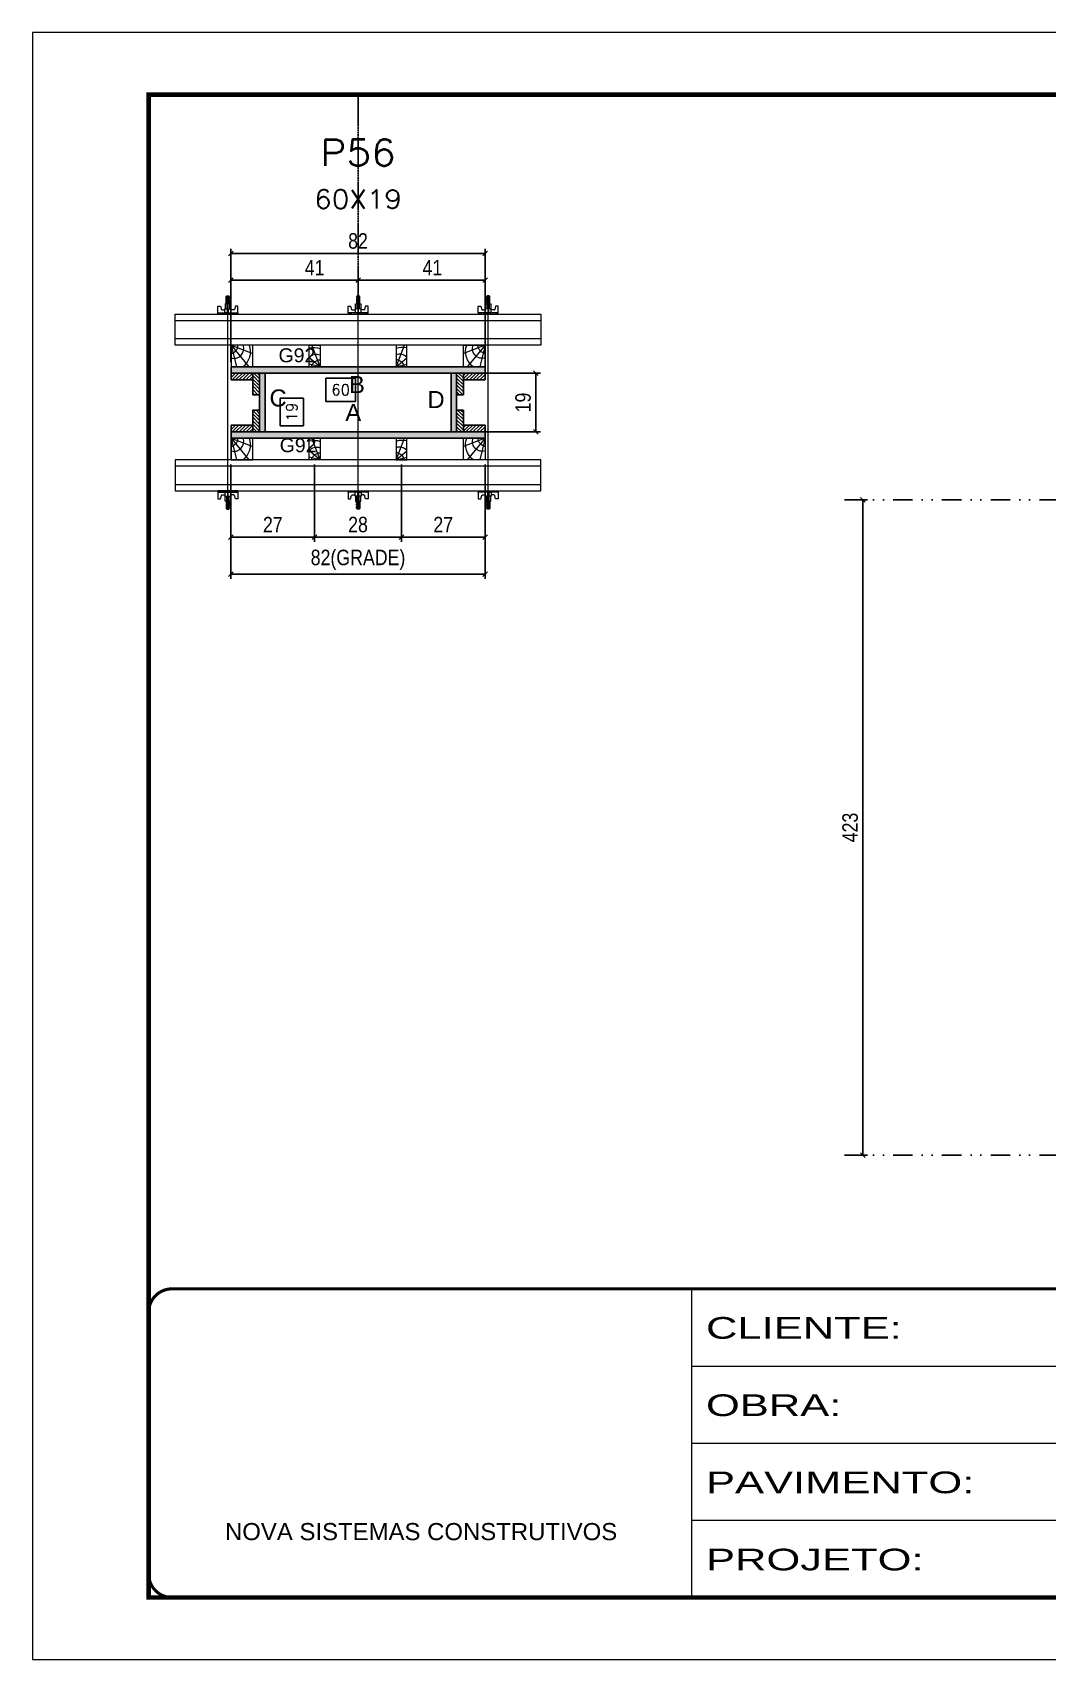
# Model space of a CAD drawing. Header units: millimetres. Extents: x 787 to 8287, y -592 to 17063.
# Drawn here: x 1425 to 2081, y 557 to 1607 of the extents above; entities that cross this region are included whole.
import ezdxf
from ezdxf.enums import TextEntityAlignment as Align

# ---------------------------------------------------------------- set-up
doc = ezdxf.new("R2010")
doc.units = ezdxf.units.MM
for name, pattern in [('CONTINUO', [0]), ('DASHED', [0.75, 0.5, -0.25]), ('DIVIDE2', [0.625, 0.25, -0.125, 0, -0.125, 0, -0.125]), ('HIDDEN', [0.375, 0.25, -0.125])]:
    doc.linetypes.add(name, pattern=pattern)
for name, color, linetype in [('CHAPA', 1, 'Continuous'), ('COTA', 241, 'Continuous'), ('Cota Seção (2x)', 241, 'Continuous'), ('MEIO_PONT', 93, 'Continuous'), ('Nível', 160, 'Continuous'), ('Painéis', 200, 'Continuous'), ('SARRAFO', 251, 'Continuous'), ('Texto de Titulo', 7, 'Continuous'), ('Texto Qtd Sarr', 242, 'Continuous'), ('TEXTO_GERAL', 7, 'Continuous')]:
    doc.layers.add(name, color=color, linetype=linetype)
for name, color, linetype, lineweight in [('Folhas', 255, 'Continuous', 9), ('Hachura', 251, 'Continuous', 9), ('Madeira', 126, 'Continuous', 18), ('Perfil Metálico', 224, 'Continuous', 18), ('SARRAFO DE PRESSAO', 251, 'DASHED', 9), ('Texto Seção', 7, 'Continuous', 15)]:
    doc.layers.add(name, color=color, linetype=linetype, lineweight=lineweight)
doc.styles.add('ARIAL', font='arial.ttf')
doc.styles.add('COTA TECNICA 2X', font='techl___.ttf', dxfattribs={"height": 10})
doc.styles.add('COTA TECNICA-50', font='techl___.ttf', dxfattribs={"height": 10})
doc.styles.add('ROMANS', font='romans.shx')
doc.styles.add('SANSSERIF', font='sas_____.pfb')
doc.styles.add('Tecnologia', font='')
doc.styles.get('Tecnologia').set_extended_font_data('Forgotten Futurist')
doc.dimstyles.new('COTA PAINEL-50', dxfattribs={"dimtxt": 10, "dimasz": 3, "dimexe": 3, "dimexo": 3, "dimgap": 3, "dimtad": 1, "dimdec": 1, "dimzin": 12, "dimdsep": 46, "dimtxsty": 'COTA TECNICA-50', "dimblk1": 'OBLIQUE', "dimblk2": 'OBLIQUE', "dimsah": 1, "dimcen": 0.9, "dimclrd": 4, "dimclre": 4, "dimclrt": 240, "dimadec": 1, "dimazin": 3, "dimtfac": 1, "dimtdec": 1, "dimtmove": 0, "dimatfit": 3, "dimfxl": 0, "dimtolj": 1, "dimtzin": 12, "dimarcsym": 0})
doc.dimstyles.new('SECAO PILAR', dxfattribs={"dimtxt": 10, "dimasz": 3, "dimexe": 3, "dimexo": 3, "dimgap": 3, "dimtad": 1, "dimdec": 1, "dimlfac": 0.5, "dimzin": 12, "dimdsep": 46, "dimtxsty": 'COTA TECNICA 2X', "dimblk1": 'OBLIQUE', "dimblk2": 'OBLIQUE', "dimsah": 1, "dimcen": 0.9, "dimclrd": 256, "dimclre": 256, "dimclrt": 256, "dimadec": 1, "dimazin": 3, "dimtfac": 1, "dimtdec": 1, "dimtmove": 0, "dimatfit": 3, "dimfxl": 0, "dimtolj": 1, "dimtzin": 12, "dimarcsym": 0})
doc.dimstyles.new('SECÇÃO 2', dxfattribs={"dimtxt": 7, "dimasz": 6, "dimexe": 0.18, "dimexo": 2, "dimgap": -4, "dimtad": 3, "dimdec": 1, "dimlfac": 0.5, "dimzin": 12, "dimdsep": 46, "dimtxsty": 'ROMANS', "dimblk": 'ARCHTICK', "dimcen": 0.09, "dimse1": 1, "dimse2": 1, "dimsd1": 1, "dimsd2": 1, "dimclrd": 180, "dimclre": 5, "dimclrt": 1, "dimadec": 0, "dimazin": 3, "dimtfac": 1, "dimtdec": 1, "dimtofl": 0, "dimtmove": 0, "dimatfit": 3, "dimldrblk": 'ARCHTICK', "dimfxl": 0, "dimtolj": 1, "dimtzin": 0, "dimarcsym": 0})
pattern_1 = [(225, (-7785.3178, -21542.1964), (1.12253202, -1.12253202), [])]
pattern_2 = [(225, (-7570.3178, -21542.1964), (1.12253202, -1.12253202), [])]
pattern_3 = [(135, (-21192.1741, 10852.1636), (-1.12253202, -1.12253202), [])]
pattern_4 = [(135, (-21212.1741, 10852.1636), (-1.12253202, -1.12253202), [])]

# ---------------------------------------------------------------- blocks, each defined once
blk = doc.blocks.new('9999999999')
at = {"color": 30, "linetype": 'CONTINUO'}
for p, q in [((98564.6, 34230.2), (98564.6, 34429.4)), ((98564.6, 34379.6), (99584, 34379.6)), ((98564.6, 34329.8), (99488, 34329.8)), ((98564.6, 34280), (99488, 34280))]:
    blk.add_line(p, q, dxfattribs=at)
at = {"color": 30, "linetype": 'CONTINUO', "const_width": 2}
blk.add_lwpolyline([(99584, 34230.2), (99584, 34414.4, 0.414214), (99569, 34429.4), (98229, 34429.4, 0.414214), (98214, 34414.4), (98214, 34245.2, 0.414214), (98229, 34230.2), (99584, 34230.2)], format="xyb", dxfattribs=at)
at = {"layer": 'Folhas'}
blk.add_lwpolyline([(98139, 34190.2), (99624, 34190.2), (99624, 35240.2), (98139, 35240.2)], close=True, dxfattribs=at)
at = {"layer": 'Folhas', "color": 30, "const_width": 3}
blk.add_lwpolyline([(98214, 34230.2), (99584, 34230.2), (99584, 35200.2), (98214, 35200.2)], close=True, dxfattribs=at)
at = {"color": 7, "linetype": 'Continuous', "ltscale": 5, "style": 'ARIAL'}
blk.add_text('NOVA SISTEMAS CONSTRUTIVOS', height=11.059, dxfattribs=at).set_placement((98263.2, 34267.2))
at = {"layer": 'Folhas', "color": 7, "style": 'Tecnologia', "width": 1.5}
for s, p in [('CLIENTE:', (98573.7, 34397.2)), ('OBRA:', (98573.7, 34347.3)), ('PAVIMENTO:', (98573.7, 34297.5)), ('PROJETO:', (98573.7, 34247.7))]:
    blk.add_text(s, height=14, dxfattribs=at).set_placement(p)
blk = doc.blocks.new('titulo1')
at = {"layer": 'Defpoints', "color": 252, "linetype": 'HIDDEN', "ltscale": 2}
blk.add_line((0, 0), (0, 125), dxfattribs=at)
at = {"layer": 'Defpoints', "style": 'ROMANS', "oblique": 15}
blk.add_attdef('FOLHA', text='', height=10, dxfattribs=at).set_placement((0, 15.6), align=Align.MIDDLE_CENTER)
at = {"layer": 'Texto Qtd Sarr', "color": 3, "style": 'ROMANS', "oblique": 15}
for tag, height, p in [('TITULO', 17, (0, 71.4)), ('SEÇÃO', 12, (0, 41.5))]:
    blk.add_attdef(tag, text='', height=height, dxfattribs=at).set_placement(p, align=Align.MIDDLE_CENTER)
blk = doc.blocks.new('*D1077')
at = {"layer": 'Cota Seção (2x)', "color": 180, "lineweight": -2}
for p, q in [((1633.9, 1383.9), (1614.9, 1383.9)), ((1614.9, 1383.9), (1614.9, 1368.9)), ((1633.9, 1368.9), (1633.9, 1383.9)), ((1614.9, 1368.9), (1633.9, 1368.9))]:
    blk.add_line(p, q, dxfattribs=at)
at = {"layer": 'Defpoints', "color": 0}
for p in [(1695.6, 1364.9), (1575.6, 1349.2), (1695.6, 1349.2)]:
    blk.add_point(p, dxfattribs=at)
at = {"layer": 'Cota Seção (2x)', "color": 1, "insert": (1624.4, 1376.4), "char_height": 7, "attachment_point": 5, "style": 'ROMANS'}
blk.add_mtext('\\A1;60', dxfattribs=at)
blk = doc.blocks.new('_ArchTick')
at = {"color": 0, "linetype": 'ByBlock', "const_width": 0.15}
blk.add_lwpolyline([(-0.5, -0.5), (0.5, 0.5)], dxfattribs=at)
blk = doc.blocks.new('*D1078')
at = {"layer": 'Cota Seção (2x)', "color": 180, "lineweight": -2}
for p, q in [((1600.4, 1371.1), (1585.4, 1371.1)), ((1585.4, 1371.1), (1585.4, 1353.1)), ((1600.4, 1353.1), (1600.4, 1371.1)), ((1585.4, 1353.1), (1600.4, 1353.1))]:
    blk.add_line(p, q, dxfattribs=at)
at = {"layer": 'Defpoints', "color": 0}
for p in [(1575.6, 1387.2), (1604.4, 1387.2), (1575.6, 1349.2)]:
    blk.add_point(p, dxfattribs=at)
at = {"layer": 'Cota Seção (2x)', "color": 1, "insert": (1592.9, 1362.1), "char_height": 7, "attachment_point": 5, "rotation": 90, "style": 'ROMANS'}
blk.add_mtext('\\A1;19', dxfattribs=at)
blk = doc.blocks.new('_Oblique')
at = {"color": 0, "linetype": 'ByBlock', "lineweight": -2}
blk.add_line((-0.5, -0.5), (0.5, 0.5), dxfattribs=at)
blk = doc.blocks.new('*D1411')
at = {"layer": 'Cota Seção (2x)', "lineweight": -2}
for p, q in [((1702.2, 1387.2), (1753.3, 1387.2)), ((1750.3, 1349.2), (1750.3, 1387.2)), ((1702.2, 1349.2), (1753.3, 1349.2))]:
    blk.add_line(p, q, dxfattribs=at)
at = {"layer": 'Defpoints', "color": 0}
for p in [(1699.2, 1387.2), (1750.3, 1387.2), (1699.2, 1349.2)]:
    blk.add_point(p, dxfattribs=at)
at = {"layer": 'Cota Seção (2x)', "lineweight": -2, "xscale": 3, "yscale": 3, "zscale": 3}
for p, rotation in [((1750.3, 1387.2), 90), ((1750.3, 1349.2), 270)]:
    blk.add_blockref('_Oblique', p, dxfattribs=dict(at, rotation=rotation))
at = {"layer": 'Cota Seção (2x)', "insert": (1742.2, 1368.2), "char_height": 10, "attachment_point": 5, "rotation": 90, "style": 'COTA TECNICA 2X'}
blk.add_mtext('\\A1;19', dxfattribs=at)
blk = doc.blocks.new('*D1079')
at = {"layer": 'Cota Seção (2x)', "lineweight": -2}
for p, q in [((1553.6, 1328.2), (1553.6, 1254.4)), ((1717.6, 1328.2), (1717.6, 1254.4)), ((1553.6, 1257.4), (1717.6, 1257.4))]:
    blk.add_line(p, q, dxfattribs=at)
at = {"layer": 'Defpoints', "color": 0}
for p in [(1553.6, 1331.2), (1717.6, 1331.2), (1717.6, 1257.4)]:
    blk.add_point(p, dxfattribs=at)
at = {"layer": 'Cota Seção (2x)', "lineweight": -2, "xscale": 3, "yscale": 3, "zscale": 3, "rotation": 180}
blk.add_blockref('_Oblique', (1553.6, 1257.4), dxfattribs=at)
at = {"layer": 'Cota Seção (2x)', "lineweight": -2, "xscale": 3, "yscale": 3, "zscale": 3}
blk.add_blockref('_Oblique', (1717.6, 1257.4), dxfattribs=at)
at = {"layer": 'Cota Seção (2x)', "insert": (1635.6, 1266.7), "char_height": 10, "attachment_point": 5, "style": 'COTA TECNICA 2X'}
blk.add_mtext('\\A1;82(GRADE)', dxfattribs=at)
blk = doc.blocks.new('*D1080')
at = {"layer": 'Cota Seção (2x)', "lineweight": -2}
for p, q in [((1663.6, 1328.2), (1663.6, 1278.3)), ((1717.6, 1328.2), (1717.6, 1278.3)), ((1663.6, 1281.3), (1717.6, 1281.3))]:
    blk.add_line(p, q, dxfattribs=at)
at = {"layer": 'Defpoints', "color": 0}
for p in [(1663.6, 1331.2), (1717.6, 1331.2), (1717.6, 1281.3)]:
    blk.add_point(p, dxfattribs=at)
at = {"layer": 'Cota Seção (2x)', "lineweight": -2, "xscale": 3, "yscale": 3, "zscale": 3, "rotation": 180}
blk.add_blockref('_Oblique', (1663.6, 1281.3), dxfattribs=at)
at = {"layer": 'Cota Seção (2x)', "lineweight": -2, "xscale": 3, "yscale": 3, "zscale": 3}
blk.add_blockref('_Oblique', (1717.6, 1281.3), dxfattribs=at)
at = {"layer": 'Cota Seção (2x)', "insert": (1690.6, 1289.4), "char_height": 10, "attachment_point": 5, "style": 'COTA TECNICA 2X'}
blk.add_mtext('\\A1;27', dxfattribs=at)
blk = doc.blocks.new('*D1081')
at = {"layer": 'Cota Seção (2x)', "lineweight": -2}
for p, q in [((1553.6, 1328.2), (1553.6, 1278.3)), ((1607.6, 1328.2), (1607.6, 1278.3)), ((1553.6, 1281.3), (1607.6, 1281.3))]:
    blk.add_line(p, q, dxfattribs=at)
at = {"layer": 'Defpoints', "color": 0}
for p in [(1553.6, 1331.2), (1607.6, 1331.2), (1607.6, 1281.3)]:
    blk.add_point(p, dxfattribs=at)
at = {"layer": 'Cota Seção (2x)', "lineweight": -2, "xscale": 3, "yscale": 3, "zscale": 3, "rotation": 180}
blk.add_blockref('_Oblique', (1553.6, 1281.3), dxfattribs=at)
at = {"layer": 'Cota Seção (2x)', "lineweight": -2, "xscale": 3, "yscale": 3, "zscale": 3}
blk.add_blockref('_Oblique', (1607.6, 1281.3), dxfattribs=at)
at = {"layer": 'Cota Seção (2x)', "insert": (1580.6, 1289.4), "char_height": 10, "attachment_point": 5, "style": 'COTA TECNICA 2X'}
blk.add_mtext('\\A1;27', dxfattribs=at)
blk = doc.blocks.new('*D1082')
at = {"layer": 'Cota Seção (2x)', "lineweight": -2}
for p, q in [((1607.6, 1328.2), (1607.6, 1278.3)), ((1663.6, 1328.2), (1663.6, 1278.3)), ((1607.6, 1281.3), (1663.6, 1281.3))]:
    blk.add_line(p, q, dxfattribs=at)
at = {"layer": 'Defpoints', "color": 0}
for p in [(1607.6, 1331.2), (1663.6, 1331.2), (1663.6, 1281.3)]:
    blk.add_point(p, dxfattribs=at)
at = {"layer": 'Cota Seção (2x)', "lineweight": -2, "xscale": 3, "yscale": 3, "zscale": 3, "rotation": 180}
blk.add_blockref('_Oblique', (1607.6, 1281.3), dxfattribs=at)
at = {"layer": 'Cota Seção (2x)', "lineweight": -2, "xscale": 3, "yscale": 3, "zscale": 3}
blk.add_blockref('_Oblique', (1663.6, 1281.3), dxfattribs=at)
at = {"layer": 'Cota Seção (2x)', "insert": (1635.6, 1289.4), "char_height": 10, "attachment_point": 5, "style": 'COTA TECNICA 2X'}
blk.add_mtext('\\A1;28', dxfattribs=at)
blk = doc.blocks.new('*D1083')
at = {"layer": 'Cota Seção (2x)', "lineweight": -2}
for p, q in [((1553.6, 1394.2), (1553.6, 1467.3)), ((1553.6, 1464.3), (1717.6, 1464.3)), ((1717.6, 1394.2), (1717.6, 1467.3))]:
    blk.add_line(p, q, dxfattribs=at)
at = {"layer": 'Defpoints', "color": 0}
for p in [(1717.6, 1464.3), (1553.6, 1391.2), (1717.6, 1391.2)]:
    blk.add_point(p, dxfattribs=at)
at = {"layer": 'Cota Seção (2x)', "lineweight": -2, "xscale": 3, "yscale": 3, "zscale": 3, "rotation": 180}
blk.add_blockref('_Oblique', (1553.6, 1464.3), dxfattribs=at)
at = {"layer": 'Cota Seção (2x)', "lineweight": -2, "xscale": 3, "yscale": 3, "zscale": 3}
blk.add_blockref('_Oblique', (1717.6, 1464.3), dxfattribs=at)
at = {"layer": 'Cota Seção (2x)', "insert": (1635.6, 1472.4), "char_height": 10, "attachment_point": 5, "style": 'COTA TECNICA 2X'}
blk.add_mtext('\\A1;82', dxfattribs=at)
blk = doc.blocks.new('*D1084')
at = {"layer": 'Cota Seção (2x)', "lineweight": -2}
for p, q in [((1553.6, 1428.2), (1553.6, 1450.1)), ((1635.6, 1428.2), (1635.6, 1450.1)), ((1553.6, 1447.1), (1635.6, 1447.1))]:
    blk.add_line(p, q, dxfattribs=at)
at = {"layer": 'Defpoints', "color": 0}
for p in [(1635.6, 1447.1), (1553.6, 1425.2), (1635.6, 1425.2)]:
    blk.add_point(p, dxfattribs=at)
at = {"layer": 'Cota Seção (2x)', "lineweight": -2, "xscale": 3, "yscale": 3, "zscale": 3, "rotation": 180}
blk.add_blockref('_Oblique', (1553.6, 1447.1), dxfattribs=at)
at = {"layer": 'Cota Seção (2x)', "lineweight": -2, "xscale": 3, "yscale": 3, "zscale": 3}
blk.add_blockref('_Oblique', (1635.6, 1447.1), dxfattribs=at)
at = {"layer": 'Cota Seção (2x)', "insert": (1607.6, 1455.2), "char_height": 10, "attachment_point": 5, "style": 'COTA TECNICA 2X'}
blk.add_mtext('\\A1;41', dxfattribs=at)
blk = doc.blocks.new('*D1085')
at = {"layer": 'Cota Seção (2x)', "lineweight": -2}
for p, q in [((1635.6, 1428.2), (1635.6, 1450.1)), ((1717.6, 1428.2), (1717.6, 1450.1)), ((1717.6, 1447.1), (1635.6, 1447.1))]:
    blk.add_line(p, q, dxfattribs=at)
at = {"layer": 'Defpoints', "color": 0}
for p in [(1635.6, 1447.1), (1635.6, 1425.2), (1717.6, 1425.2)]:
    blk.add_point(p, dxfattribs=at)
at = {"layer": 'Cota Seção (2x)', "lineweight": -2, "xscale": 3, "yscale": 3, "zscale": 3, "rotation": 180}
blk.add_blockref('_Oblique', (1635.6, 1447.1), dxfattribs=at)
at = {"layer": 'Cota Seção (2x)', "lineweight": -2, "xscale": 3, "yscale": 3, "zscale": 3}
blk.add_blockref('_Oblique', (1717.6, 1447.1), dxfattribs=at)
at = {"layer": 'Cota Seção (2x)', "insert": (1683.6, 1455.2), "char_height": 10, "attachment_point": 5, "style": 'COTA TECNICA 2X'}
blk.add_mtext('\\A1;41', dxfattribs=at)
blk = doc.blocks.new('C')
at = {"layer": 'Hachura', "color": 0}
for p, q in [((0, 3.22), (0, -3.22)), ((0.45, 3.22), (0, 3.22)), ((0.46, 3.16), (0, 3.16)), ((0.46, 3.05), (0, 3.05)), ((0.46, 2.88), (0, 2.88)), ((0, 2.75), (0, -1.16)), ((0.46, 2.65), (0, 2.65)), ((0.46, 2.23), (0, 2.23)), ((0.46, 1.51), (0, 1.51)), ((0.39, 0.49), (0.17, 0.49)), ((0.45, -3.23), (0.45, 3.22)), ((0.45, 3.22), (2.58, 3.22)), ((1.74, 0.97), (0.45, 0.97)), ((1.45, 0.1), (0.45, 0.1)), ((1.35, 1.94), (1.35, 0.96)), ((2.58, 2.39), (1.47, 2.09)), ((1.74, -0.97), (1.74, 0.97)), ((1.74, 0.97), (1.74, 0.84)), ((1.74, 0.97), (1.74, 0.84)), ((1.74, 0.84), (3.35, 0.84)), ((3.35, 0.45), (1.74, 0.45)), ((2.58, 3.22), (2.58, 2.39)), ((3.32, 0.84), (3.32, -0.84)), ((3.35, 0.84), (3.35, -0.84)), ((3.68, 0.45), (3.35, 0.45)), ((3.84, -0.52), (3.35, 0.45)), ((3.35, 0.06), (3.67, -0.57)), ((3.68, 0.45), (4.16, -0.52)), ((3.72, 0.5), (4.25, -0.57)), ((4.37, -0.55), (3.83, 0.53)), ((4.15, 0.45), (3.93, 0.45)), ((4.42, -0.52), (3.93, 0.45)), ((4.15, 0.45), (4.26, 0.45)), ((4.26, 0.45), (4.74, -0.52)), ((4.3, 0.5), (4.83, -0.57)), ((4.95, -0.55), (4.41, 0.53)), ((4.51, 0.45), (4.84, 0.45)), ((5, -0.52), (4.51, 0.45)), ((4.84, 0.45), (5.32, -0.52)), ((4.88, 0.5), (5.41, -0.57)), ((5.53, -0.55), (4.99, 0.53)), ((5.58, -0.52), (5.09, 0.45)), ((5.42, 0.45), (5.09, 0.45)), ((5.58, -0.52), (5.09, 0.45)), ((5.42, 0.45), (5.74, -0.19)), ((5.46, 0.5), (5.74, -0.07)), ((5.74, 0.19), (5.57, 0.53)), ((5.74, 0.32), (5.68, 0.45)), ((5.68, 0.45), (5.74, 0.45)), ((5.74, 0.45), (5.9, 0.29)), ((5.74, 0.45), (5.74, -0.52)), ((5.9, -0.36), (5.9, 0.29)), ((0.45, 0), (0, 0)), ((0.46, -1.52), (0, -1.52)), ((0.46, -2.23), (0, -2.23)), ((0.46, -2.65), (0, -2.65)), ((0.46, -2.88), (0, -2.88)), ((0.46, -3.05), (0, -3.05)), ((0.46, -3.16), (0, -3.16)), ((0, -3.22), (2.57, -3.22)), ((0.08, -0.48), (0.29, -0.48)), ((0.29, -0.48), (0.4, -0.48)), ((0.45, 0), (0.45, -0.97)), ((0.45, -0.16), (1.45, -0.16)), ((0.45, -0.65), (0.45, -0.32)), ((0.45, -3.23), (0.45, -0.65)), ((0.45, -0.97), (1.74, -0.97)), ((1.35, -1.94), (1.35, -0.97)), ((2.58, -2.39), (1.47, -2.1)), ((3.35, -0.32), (1.74, -0.32)), ((3.35, -0.84), (1.74, -0.84)), ((2.58, -3.23), (2.58, -2.39)), ((3.35, -0.07), (3.58, -0.52)), ((3.35, -0.52), (3.58, -0.52)), ((3.84, -0.52), (4.16, -0.52)), ((4.42, -0.52), (4.74, -0.52)), ((4.63, -0.52), (4.74, -0.52)), ((5, -0.52), (5.32, -0.52)), ((5.58, -0.52), (5.74, -0.52)), ((5.74, -0.52), (5.9, -0.36)), ((5.74, -0.52), (5.74, -0.52))]:
    blk.add_line(p, q, dxfattribs=at)
for centre, radius, start, end in [((1.52, 1.94), 0.161, 104.7436, 180), ((1.44, -0.03), 0.129, 272.695, 87.305), ((3.81, 0.39), 0.143, 25.5688, 154.4312), ((4.39, 0.39), 0.143, 25.5688, 154.4312), ((4.97, 0.39), 0.143, 25.5688, 154.4312), ((5.55, 0.39), 0.143, 25.5688, 154.4312), ((0.17, -0.37), 0.174, 221.744, 317.8592), ((1.52, -1.94), 0.161, 180, 255.2564), ((3.71, -0.4), 0.174, 222.1408, 318.256), ((4.29, -0.4), 0.174, 222.1408, 318.256), ((4.87, -0.4), 0.174, 222.1408, 318.256), ((5.45, -0.4), 0.174, 222.1408, 318.256), ((5.61, -0.4), 0.174, 317.8592, 318.256)]:
    blk.add_arc(centre, radius, start, end, dxfattribs=at)
blk = doc.blocks.new('PONTALETE')
at = {"layer": 'Madeira'}
for q in [(2.71, 7), (7, 5.76), (7, 1.74)]:
    blk.add_line((0, 0), q, dxfattribs=at)
blk.add_lwpolyline([(0, 0), (7, 0), (7, 7), (0, 7)], close=True, dxfattribs=at)
for centre, radius, start, end in [((2.04, 0.06), 6.23, 37.2818, 109.0913), ((1.09, 0.9), 3.19, 343.603, 109.9847), ((-0.21, -0.78), 3.09, 14.6322, 86.0383)]:
    blk.add_arc(centre, radius, start, end, dxfattribs=at)
blk = doc.blocks.new('MEIO PONTALETE')
at = {"layer": 'Madeira'}
for q in [(2.71, 7), (3.5, 2.88), (3.5, 0.87)]:
    blk.add_line((0, 0), q, dxfattribs=at)
blk.add_lwpolyline([(0, 0), (3.5, 0), (3.5, 7), (0, 7)], close=True, dxfattribs=at)
for centre, radius, start, end in [((2.04, 0.06), 6.23, 76.4499, 109.0913), ((1.09, 0.9), 3.19, 40.9063, 109.9847), ((-0.21, -0.78), 3.09, 14.6322, 86.0383)]:
    blk.add_arc(centre, radius, start, end, dxfattribs=at)
blk = doc.blocks.new('*D1391')
at = {"layer": 'COTA', "color": 4, "lineweight": -2}
for p, q in [((1952.7, 1305.4), (1964.5, 1305.4)), ((1961.5, 882.4), (1961.5, 1305.4)), ((1952.7, 882.4), (1964.5, 882.4))]:
    blk.add_line(p, q, dxfattribs=at)
at = {"layer": 'Defpoints', "color": 0}
for p in [(1949.7, 1305.4), (1961.5, 1305.4), (1949.7, 882.4)]:
    blk.add_point(p, dxfattribs=at)
at = {"layer": 'COTA', "color": 4, "lineweight": -2, "xscale": 3, "yscale": 3, "zscale": 3}
for p, rotation in [((1961.5, 1305.4), 90), ((1961.5, 882.4), 270)]:
    blk.add_blockref('_Oblique', p, dxfattribs=dict(at, rotation=rotation))
at = {"layer": 'COTA', "color": 240, "insert": (1953.3, 1093.9), "char_height": 10, "attachment_point": 5, "rotation": 90, "style": 'COTA TECNICA-50'}
blk.add_mtext('\\A1;423', dxfattribs=at)

msp = doc.modelspace()

# ---------------------------------------------------------------- hatches: boundary and pattern name
at = {"layer": 'Hachura'}
h = msp.add_hatch(color=256, dxfattribs=at)
h.dxf.hatch_style = 1
h.paths.add_polyline_path([(1717.63, 1387.21), (1717.63, 1391.21), (1553.63, 1391.21), (1553.63, 1387.21)])
h = msp.add_hatch(color=256, dxfattribs=at)
h.dxf.hatch_style = 1
h.paths.add_polyline_path([(1717.63, 1387.21), (1717.63, 1391.21), (1553.63, 1391.21), (1553.63, 1387.21)])
h = msp.add_hatch(dxfattribs=at)
h.set_pattern_fill('ANSI31', color=256, scale=0.5, angle=180, style=0)
h.set_pattern_definition(pattern_2)
h.paths.add_polyline_path([(1567.63, 1387.21), (1567.63, 1382.81), (1553.63, 1382.81), (1553.63, 1387.21)])
h = msp.add_hatch(dxfattribs=at)
h.set_pattern_fill('ANSI31', color=256, scale=0.5, angle=90, style=0)
h.set_pattern_definition(pattern_4)
h.paths.add_polyline_path([(1572.03, 1373.21), (1567.63, 1373.21), (1567.63, 1387.21), (1572.03, 1387.21)])
h = msp.add_hatch(color=256, dxfattribs=at)
h.dxf.hatch_style = 1
h.paths.add_polyline_path([(1572.03, 1349.21), (1575.63, 1349.21), (1575.63, 1387.21), (1572.03, 1387.21)])
h = msp.add_hatch(color=256, dxfattribs=at)
h.dxf.hatch_style = 1
h.paths.add_polyline_path([(1572.03, 1349.21), (1575.63, 1349.21), (1575.63, 1387.21), (1572.03, 1387.21)])
h = msp.add_hatch(color=256, dxfattribs=at)
h.dxf.hatch_style = 1
h.paths.add_polyline_path([(1695.63, 1349.21), (1699.23, 1349.21), (1699.23, 1387.21), (1695.63, 1387.21)])
h = msp.add_hatch(color=256, dxfattribs=at)
h.dxf.hatch_style = 1
h.paths.add_polyline_path([(1695.63, 1349.21), (1699.23, 1349.21), (1699.23, 1387.21), (1695.63, 1387.21)])
h = msp.add_hatch(dxfattribs=at)
h.set_pattern_fill('ANSI31', color=256, scale=0.5, angle=90, style=0)
h.set_pattern_definition(pattern_3)
h.paths.add_polyline_path([(1699.23, 1373.21), (1703.63, 1373.21), (1703.63, 1387.21), (1699.23, 1387.21)])
h = msp.add_hatch(dxfattribs=at)
h.set_pattern_fill('ANSI31', color=256, scale=0.5, angle=180, style=0)
h.set_pattern_definition(pattern_1)
h.paths.add_polyline_path([(1703.63, 1387.21), (1703.63, 1382.81), (1717.63, 1382.81), (1717.63, 1387.21)])
h = msp.add_hatch(dxfattribs=at)
h.set_pattern_fill('ANSI31', color=256, scale=0.5, angle=90, style=0)
h.set_pattern_definition(pattern_4)
h.paths.add_polyline_path([(1572.03, 1363.21), (1567.63, 1363.21), (1567.63, 1349.21), (1572.03, 1349.21)])
h = msp.add_hatch(dxfattribs=at)
h.set_pattern_fill('ANSI31', color=256, scale=0.5, angle=90, style=0)
h.set_pattern_definition(pattern_3)
h.paths.add_polyline_path([(1699.23, 1363.21), (1703.63, 1363.21), (1703.63, 1349.21), (1699.23, 1349.21)])
h = msp.add_hatch(dxfattribs=at)
h.set_pattern_fill('ANSI31', color=256, scale=0.5, angle=180, style=0)
h.set_pattern_definition(pattern_2)
h.paths.add_polyline_path([(1567.63, 1349.21), (1567.63, 1353.61), (1553.63, 1353.61), (1553.63, 1349.21)])
h = msp.add_hatch(color=256, dxfattribs=at)
h.dxf.hatch_style = 1
h.paths.add_polyline_path([(1717.63, 1349.21), (1717.63, 1345.21), (1553.63, 1345.21), (1553.63, 1349.21)])
h = msp.add_hatch(color=256, dxfattribs=at)
h.dxf.hatch_style = 1
h.paths.add_polyline_path([(1717.63, 1349.21), (1717.63, 1345.21), (1553.63, 1345.21), (1553.63, 1349.21)])
h = msp.add_hatch(dxfattribs=at)
h.set_pattern_fill('ANSI31', color=256, scale=0.5, angle=180, style=0)
h.set_pattern_definition(pattern_1)
h.paths.add_polyline_path([(1703.63, 1349.21), (1703.63, 1353.61), (1717.63, 1353.61), (1717.63, 1349.21)])

# ---------------------------------------------------------------- linework, layer by layer
at = {"layer": 'CHAPA'}
for points in [[(1717.63, 1387.21), (1717.63, 1391.21), (1553.63, 1391.21), (1553.63, 1387.21)], [(1717.63, 1387.21), (1717.63, 1391.21), (1553.63, 1391.21), (1553.63, 1387.21)], [(1572.03, 1349.21), (1575.63, 1349.21), (1575.63, 1387.21), (1572.03, 1387.21)], [(1572.03, 1349.21), (1575.63, 1349.21), (1575.63, 1387.21), (1572.03, 1387.21)], [(1695.63, 1349.21), (1699.23, 1349.21), (1699.23, 1387.21), (1695.63, 1387.21)], [(1695.63, 1349.21), (1699.23, 1349.21), (1699.23, 1387.21), (1695.63, 1387.21)], [(1717.63, 1349.21), (1717.63, 1345.21), (1553.63, 1345.21), (1553.63, 1349.21)], [(1717.63, 1349.21), (1717.63, 1345.21), (1553.63, 1345.21), (1553.63, 1349.21)]]:
    msp.add_lwpolyline(points, close=True, dxfattribs=at)
at = {"layer": 'Hachura'}
for p, q in [((1551.63, 1300.41), (1551.62, 1432.21)), ((1635.63, 1300.41), (1635.64, 1432.21)), ((1719.63, 1300.41), (1719.64, 1432.21))]:
    msp.add_line(p, q, dxfattribs=at)
at = {"layer": 'Madeira'}
for points in [[(1717.63, 1391.21), (1717.63, 1405.21), (1553.63, 1405.21), (1553.63, 1391.21)], [(1717.63, 1345.21), (1717.63, 1331.21), (1553.63, 1331.21), (1553.63, 1345.21)]]:
    msp.add_lwpolyline(points, close=True, dxfattribs=at)
at = {"layer": 'Nível', "color": 4, "linetype": 'DIVIDE2', "ltscale": 50}
for p, q in [((1949.65, 1305.38), (2870.5, 1305.38)), ((1949.65, 882.38), (2870.5, 882.38))]:
    msp.add_line(p, q, dxfattribs=at)
at = {"layer": 'Painéis'}
msp.add_lwpolyline([(1575.63, 1387.21), (1575.63, 1349.21), (1695.63, 1349.21), (1695.63, 1387.21)], close=True, dxfattribs=at)
at = {"layer": 'Perfil Metálico'}
for points in [[(1753.63, 1425.21), (1753.63, 1405.21), (1517.63, 1405.21), (1517.63, 1425.21)], [(1517.63, 1409.21), (1517.63, 1421.21), (1753.63, 1421.21), (1753.63, 1409.21)], [(1753.63, 1311.21), (1753.63, 1331.21), (1517.63, 1331.21), (1517.63, 1311.21)], [(1517.63, 1327.21), (1517.63, 1315.21), (1753.63, 1315.21), (1753.63, 1327.21)]]:
    msp.add_lwpolyline(points, close=True, dxfattribs=at)
at = {"layer": 'SARRAFO'}
for points in [[(1553.63, 1382.81), (1567.63, 1382.81), (1567.63, 1387.21), (1553.63, 1387.21)], [(1567.63, 1387.21), (1567.63, 1373.21), (1572.03, 1373.21), (1572.03, 1387.21)], [(1703.63, 1387.21), (1703.63, 1373.21), (1699.23, 1373.21), (1699.23, 1387.21)], [(1717.63, 1382.81), (1703.63, 1382.81), (1703.63, 1387.21), (1717.63, 1387.21)], [(1567.63, 1349.21), (1567.63, 1363.21), (1572.03, 1363.21), (1572.03, 1349.21)], [(1703.63, 1349.21), (1703.63, 1363.21), (1699.23, 1363.21), (1699.23, 1349.21)], [(1553.63, 1353.61), (1567.63, 1353.61), (1567.63, 1349.21), (1553.63, 1349.21)], [(1717.63, 1353.61), (1703.63, 1353.61), (1703.63, 1349.21), (1717.63, 1349.21)]]:
    msp.add_lwpolyline(points, close=True, dxfattribs=at)

# ---------------------------------------------------------------- block references
at = {"layer": 'Hachura', "linetype": 'Continuous', "yscale": 2, "zscale": 2}
for p, xscale, rotation in [((1551.63, 1425.21), -2, 270), ((1635.63, 1425.21), 2, 90), ((1719.63, 1425.21), 2, 90), ((1551.63, 1311.21), 2, 269.9999999999999), ((1635.63, 1311.21), -2, 90), ((1719.63, 1311.21), -2, 90)]:
    msp.add_blockref('C', p, dxfattribs=dict(at, xscale=xscale, rotation=rotation))
at = {"layer": 'MEIO_PONT', "yscale": 2, "zscale": 2}
for p, xscale, rotation in [((1553.63, 1405.21), 2, 269.9999999999999), ((1717.63, 1405.21), -2, 90), ((1553.63, 1345.21), 2, 269.9999999999999), ((1717.63, 1345.21), -2, 90)]:
    msp.add_blockref('PONTALETE', p, dxfattribs=dict(at, xscale=xscale, rotation=rotation))
at = {"layer": 'MEIO_PONT', "yscale": 1.999999997962732, "zscale": 1.999999997962732}
for p, xscale in [((1611.13, 1391.21), -1.999999997962732), ((1660.13, 1391.21), 1.999999997962732), ((1611.13, 1331.21), -1.999999997962732), ((1660.13, 1331.21), 1.999999997962732)]:
    msp.add_blockref('MEIO PONTALETE', p, dxfattribs=dict(at, xscale=xscale))
at = {"layer": 'SARRAFO DE PRESSAO', "color": 6, "linetype": 'ByBlock'}
msp.add_blockref('9999999999', (-96713.48, -33633.24), dxfattribs=at)
at = {"layer": 'Texto Seção'}
ref = msp.add_blockref('titulo1', (1635.63, 1441.97), dxfattribs=at)
ref.add_attrib('TITULO', 'P56', dxfattribs={"layer": 'Texto de Titulo', "color": 7, "height": 17, "style": 'ROMANS', "width": 1.1}).set_placement((1635.63, 1529.47), align=Align.MIDDLE_CENTER)
ref.add_attrib('SEÇÃO', '60X19', dxfattribs={"layer": 'Texto de Titulo', "color": 7, "height": 12, "style": 'ROMANS', "width": 1.1}).set_placement((1635.63, 1499.47), align=Align.MIDDLE_CENTER)

# ---------------------------------------------------------------- texts
at = {"layer": 'TEXTO_GERAL', "color": 0, "linetype": 'Continuous', "style": 'SANSSERIF'}
for p in [(1584.28, 1398.66), (1585.04, 1340.64)]:
    msp.add_text('G92', height=9, dxfattribs=at).set_placement(p, align=Align.MIDDLE_LEFT)
at = {"layer": 'TEXTO_GERAL', "style": 'ARIAL'}
for s, p in [('C', (1584.02, 1371.11)), ('B', (1634.9, 1379.76)), ('D', (1685.97, 1370.11)), ('A', (1632.55, 1361.79))]:
    msp.add_text(s, height=11, dxfattribs=at).set_placement(p, align=Align.MIDDLE_CENTER)

# ---------------------------------------------------------------- dimensions: what is measured, and where the dimension line sits
at = {"layer": 'COTA'}
dim = msp.add_linear_dim(base=(1961.51, 1305.38), p1=(1949.65, 882.38), p2=(1949.65, 1305.38), angle=90, dimstyle='COTA PAINEL-50', dxfattribs=at)
dim.commit()
dim.dimension.update_dxf_attribs({"geometry": '*D1391', "text_midpoint": (1953.29, 1093.88)})
at = {"layer": 'Cota Seção (2x)', "color": 241}
for base, p1, p2, picture, middle in [((1717.63, 1464.32), (1553.63, 1391.21), (1717.63, 1391.21), '*D1083', (1635.63, 1472.41)), ((1607.63, 1281.28), (1553.63, 1331.21), (1607.63, 1331.21), '*D1081', (1580.63, 1289.35)), ((1663.63, 1281.28), (1607.63, 1331.21), (1663.63, 1331.21), '*D1082', (1635.63, 1289.37)), ((1717.63, 1281.28), (1663.63, 1331.21), (1717.63, 1331.21), '*D1080', (1690.63, 1289.35))]:
    dim = msp.add_linear_dim(base=base, p1=p1, p2=p2, dimstyle='SECAO PILAR', dxfattribs=at)
    dim.commit()
    dim.dimension.update_dxf_attribs({"geometry": picture, "text_midpoint": middle})
for base, p1, p2, dimstyle, picture, middle in [((1635.63, 1447.12), (1553.63, 1425.21), (1635.63, 1425.21), 'SECAO PILAR', '*D1084', (1607.63, 1447.12)), ((1695.63, 1364.87), (1575.63, 1349.21), (1695.63, 1349.21), 'SECÇÃO 2', '*D1077', (1624.4, 1364.87))]:
    dim = msp.add_linear_dim(base=base, p1=p1, p2=p2, dimstyle=dimstyle, dxfattribs=at)
    dim.commit()
    dim.dimension.update_dxf_attribs({"geometry": picture, "text_midpoint": middle, "dimtype": 160})
for base, p1, p2, angle, dimstyle, picture, middle in [((1635.63, 1447.12), (1717.63, 1425.21), (1635.63, 1425.21), 180, 'SECAO PILAR', '*D1085', (1683.63, 1447.12)), ((1604.43, 1387.21), (1575.63, 1349.21), (1575.63, 1387.21), 90, 'SECÇÃO 2', '*D1078', (1604.43, 1362.13))]:
    dim = msp.add_linear_dim(base=base, p1=p1, p2=p2, angle=angle, dimstyle=dimstyle, dxfattribs=at)
    dim.commit()
    dim.dimension.update_dxf_attribs({"geometry": picture, "text_midpoint": middle, "dimtype": 160})
dim = msp.add_linear_dim(base=(1750.27, 1387.21), p1=(1699.23, 1349.21), p2=(1699.23, 1387.21), angle=90, dimstyle='SECAO PILAR', dxfattribs=at)
dim.commit()
dim.dimension.update_dxf_attribs({"geometry": '*D1411', "text_midpoint": (1742.18, 1368.21)})
dim = msp.add_linear_dim(base=(1717.63, 1257.43), p1=(1553.63, 1331.21), p2=(1717.63, 1331.21), text='<>(GRADE)', dimstyle='SECAO PILAR', dxfattribs=at)
dim.commit()
dim.dimension.update_dxf_attribs({"geometry": '*D1079', "text_midpoint": (1635.63, 1266.66)})

doc.saveas('drawing.dxf')
